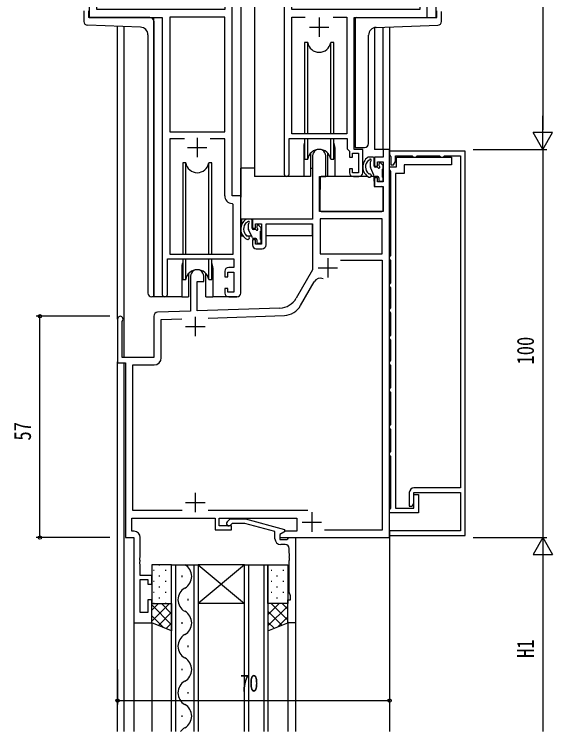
# Model space of a CAD drawing. Units: millimetres, scale not verified. Extents: x -793 to 793, y -564 to 564.
# Drawn here: x 334.2 to 472.8, y 213.8 to 398.6 of the extents above; entities that cross this region are included whole.
import ezdxf
from ezdxf.enums import TextEntityAlignment as Align

# ---------------------------------------------------------------- set-up
doc = ezdxf.new("R2010")
doc.units = ezdxf.units.MM
doc.header["$LTSCALE"] = 4
for name, color, linetype in [('0-2_YKK_11', 7, 'Continuous'), ('0-3_YKK_12', 2, 'Continuous'), ('0-4_YKK_13', 4, 'Continuous'), ('0-6_YKK_D', 6, 'Continuous')]:
    doc.layers.add(name, color=color, linetype=linetype)
doc.styles.add('ＭＳ ゴシック', font='')
doc.styles.get('ＭＳ ゴシック').set_extended_font_data('MS Gothic')

msp = doc.modelspace()

# ---------------------------------------------------------------- linework, layer by layer
at = {"layer": '0-2_YKK_11'}
for p, q in [((403.712, 402.793), (403.712, 357.443)), ((372.312, 397.793), (372.312, 326.443)), ((374.242, 397.863), (374.242, 368.293)), ((412.712, 397.793), (412.712, 392.793)), ((416.299, 397.863), (419.782, 397.863)), ((410.212, 395.293), (415.212, 395.293)), ((378.026, 366.493), (374.242, 366.493)), ((381.312, 366.793), (381.312, 361.793)), ((378.812, 364.293), (383.812, 364.293)), ((421.512, 356.793), (422.912, 356.793)), ((428.882, 345.864), (412.942, 345.864)), ((396.512, 338.194), (398.012, 338.194)), ((414.912, 335.794), (414.912, 330.794)), ((418.198, 335.264), (428.882, 335.264)), ((412.412, 333.294), (417.412, 333.294)), ((407.894, 323.534), (411.444, 329.681)), ((389.412, 325.793), (391.512, 325.793)), ((380.812, 320.694), (380.812, 315.694)), ((384.103, 320.351), (403.739, 321.037)), ((378.312, 318.194), (383.312, 318.194)), ((380.812, 275.294), (380.812, 270.294)), ((378.312, 272.794), (383.312, 272.794)), ((409.75, 270.724), (384.163, 270.724)), ((410.812, 270.294), (410.812, 265.294)), ((408.312, 267.794), (413.312, 267.794)), ((403.984, 261.993), (402.814, 261.993))]:
    msp.add_line(p, q, dxfattribs=at)
for points in [[(388.382, 403.723), (388.382, 399.793), (355.442, 399.793), (355.442, 415.062), (354.812, 416.793), (354.812, 417.793), (355.512, 417.793), (355.512, 422.793), (353.512, 422.793), (353.512, 397.793), (372.312, 397.793)], [(392.512, 326.793), (392.512, 351.793), (390.312, 351.793), (390.312, 402.793), (392.512, 402.793), (392.512, 422.793), (390.512, 422.793), (390.512, 417.793), (391.212, 417.793), (391.212, 416.793), (390.582, 415.062), (390.582, 404.723), (389.382, 404.723)], [(423.912, 357.793), (423.912, 363.793), (421.712, 363.793), (421.712, 397.793), (440.512, 397.793), (440.512, 422.793), (438.512, 422.793), (438.512, 417.793), (439.212, 417.793), (439.212, 416.793), (438.582, 415.062), (438.582, 399.793), (405.642, 399.793), (405.642, 403.723)], [(416.299, 397.863), (419.782, 397.863), (419.782, 367.793), (405.642, 367.793), (405.642, 397.863), (409.125, 397.863)], [(378.026, 366.493), (374.242, 366.493), (374.242, 336.793), (390.582, 336.793), (390.582, 349.566), (390.295, 349.865)], [(388.382, 351.863), (388.382, 366.493), (384.598, 366.493)], [(405.012, 357.443), (405.012, 366.593), (419.912, 366.593), (419.912, 363.893), (420.512, 363.293), (420.512, 361.793), (421.312, 361.793), (421.312, 362.793), (422.812, 362.793), (422.812, 357.793), (421.312, 357.793), (421.312, 358.793), (420.512, 358.793), (420.512, 357.793)], [(430.812, 263.794), (430.812, 363.794), (429.182, 363.794), (429.182, 361.794), (426.912, 361.794), (426.912, 359.494), (427.712, 359.494), (427.712, 360.594), (429.182, 360.594), (429.182, 355.394), (427.712, 355.394), (427.712, 356.494), (426.912, 356.494), (426.912, 354.194), (429.182, 354.194), (429.182, 347.794), (412.812, 347.794), (412.812, 356.794), (414.412, 356.794), (414.412, 362.094)], [(450.314, 264.293), (450.314, 363.293), (430.814, 363.293), (430.814, 362.393), (430.994, 362.118), (431.114, 361.935), (431.114, 359.793), (431.814, 359.793), (432.314, 360.659), (432.314, 362.093), (436.656, 362.093), (436.839, 361.973), (437.114, 361.793), (437.514, 361.793), (437.789, 361.973), (437.973, 362.093), (443.656, 362.093), (443.839, 361.973), (444.114, 361.793), (444.514, 361.793), (444.789, 361.973), (444.973, 362.093), (449.114, 362.093), (449.114, 276.593), (437.114, 276.593)], [(411.012, 362.094), (411.012, 345.794), (395.512, 345.794), (395.512, 343.494), (396.312, 343.494), (396.312, 344.594), (397.812, 344.594), (397.812, 339.394), (396.312, 339.394), (396.312, 340.494), (395.512, 340.494), (395.512, 339.194)], [(431.114, 315.952), (431.114, 321.635), (430.994, 321.818), (430.814, 322.093), (430.814, 322.493), (430.994, 322.768), (431.114, 322.952), (431.114, 328.135), (430.994, 328.318), (430.814, 328.593), (430.814, 328.993), (430.994, 329.268), (431.114, 329.452), (431.114, 335.135), (430.994, 335.318), (430.814, 335.593), (430.814, 335.993), (430.994, 336.268), (431.114, 336.452), (431.114, 358.135), (430.994, 358.318), (430.814, 358.593), (430.814, 359.293), (432.614, 359.293), (432.614, 361.793), (446.814, 361.793), (446.814, 359.793), (434.614, 359.793), (434.614, 357.593), (432.314, 357.593)], [(432.314, 357.593), (432.314, 271.393), (437.114, 271.393), (437.114, 274.893), (438.314, 274.893), (438.314, 270.193), (430.814, 270.193), (430.814, 270.893), (430.994, 271.168), (431.114, 271.352), (431.114, 284.635), (430.994, 284.818), (430.814, 285.093), (430.814, 285.493), (430.994, 285.768), (431.114, 285.952), (431.114, 291.635), (430.994, 291.818), (430.814, 292.093), (430.814, 292.493), (430.994, 292.768), (431.114, 292.952), (431.114, 301.135), (430.994, 301.318), (430.814, 301.593), (430.814, 301.993), (430.994, 302.268), (431.114, 302.452), (431.114, 308.135), (430.994, 308.318), (430.814, 308.593), (430.814, 308.993), (430.994, 309.268), (431.114, 309.452), (431.114, 314.635), (430.994, 314.818), (430.814, 315.093), (430.814, 315.493), (430.994, 315.768), (431.114, 315.952)], [(399.012, 339.194), (399.012, 344.594), (411.012, 344.594), (411.012, 332.794), (406.758, 325.425)], [(373.612, 326.443), (373.612, 335.593), (390.712, 335.593), (390.712, 333.393), (389.412, 333.393)], [(418.198, 335.264), (428.882, 335.264), (428.882, 265.724), (414.052, 265.724)], [(379.612, 331.094), (379.612, 322.125), (371.077, 321.827)], [(402.602, 322.928), (381.312, 322.185), (381.312, 329.794), (383.012, 329.794), (383.012, 331.094)], [(388.412, 332.393), (388.412, 330.993), (389.212, 330.993), (389.212, 332.193), (390.712, 332.193), (390.712, 326.993), (389.212, 326.993), (389.212, 327.993), (388.412, 327.993), (388.412, 326.793)], [(360.812, 320.094), (360.812, 308.794), (362.812, 308.794), (362.812, 263.794), (365.012, 263.794), (365.012, 241.794), (369.612, 241.794), (369.612, 247.794), (368.612, 247.794), (368.612, 244.494), (366.642, 244.494), (366.642, 252.994), (368.612, 252.994), (368.612, 251.794), (369.612, 251.794), (369.612, 253.994), (366.642, 253.994), (366.642, 256.835), (366.522, 257.019), (366.522, 257.568), (366.642, 257.752), (366.642, 257.835), (366.522, 258.019), (366.522, 258.568), (366.642, 258.752), (366.642, 263.824)], [(370.112, 320.828), (370.112, 310.194), (362.012, 310.194), (362.012, 319.494), (362.072, 319.674)], [(372.042, 310.064), (372.042, 319.93), (377.379, 320.116)], [(377.462, 270.724), (364.742, 270.724), (364.742, 308.264), (370.242, 308.264)], [(435.914, 275.393), (435.914, 271.893), (436.614, 271.893), (437.114, 272.759), (437.114, 275.393), (449.114, 275.393), (449.114, 265.493), (430.814, 265.493), (430.814, 264.293), (450.314, 264.293)], [(365.042, 265.424), (364.442, 265.424), (364.442, 268.794), (385.912, 268.794), (385.912, 265.794), (390.112, 265.794), (390.112, 266.794), (386.912, 266.794), (386.912, 268.794), (406.912, 268.794), (406.912, 265.424), (404.05, 265.424), (402.612, 264.594), (402.612, 263.794), (430.812, 263.794)], [(388.99, 267.818), (389.766, 268.593), (393.711, 268.593), (403.814, 265.886), (403.814, 265.286), (402.614, 264.593), (402.614, 263.293), (404.414, 263.293), (404.614, 263.493), (404.914, 263.793), (406.614, 263.793)], [(401.314, 263.493), (401.314, 265.314), (393.553, 267.393), (390.263, 267.393), (389.839, 266.969)], [(406.614, 263.793), (406.614, 241.793), (404.614, 241.793), (404.614, 247.793), (405.314, 247.793), (405.314, 248.793), (404.984, 249.7), (404.984, 257.835), (405.104, 258.018), (405.104, 258.568), (404.984, 258.752), (404.984, 258.835), (405.104, 259.018), (405.104, 259.568), (404.984, 259.752), (404.984, 260.993)]]:
    msp.add_lwpolyline(points, dxfattribs=at)
for points in [[(374.242, 397.863), (374.242, 368.293), (388.382, 368.293), (388.382, 397.863)], [(428.882, 345.864), (412.942, 345.864), (412.942, 336.894), (428.882, 336.894)]]:
    msp.add_lwpolyline(points, close=True, dxfattribs=at)
for centre, radius, start, end in [((412.712, 362.094), 1.7, 359.99999, 180.00001), ((404.362, 357.443), 0.65, 179.99999, 0.00001), ((421.512, 357.793), 1, 180.00001, 269.99999), ((422.912, 357.793), 1, 270.00001, 359.99999), ((390.382, 351.863), 2, 180, 267.50807), ((396.512, 339.194), 1, 180.00001, 269.99999), ((398.012, 339.194), 1, 270.00001, 359.99999), ((381.312, 331.094), 1.7, 359.99999, 180.00001), ((389.412, 332.393), 1, 90.00001, 179.99999), ((413.002, 328.781), 1.8, 67.06293, 150), ((372.962, 326.443), 0.65, 179.99999, 0.00001), ((389.412, 326.793), 1, 180.00001, 269.99999), ((391.512, 326.793), 1, 270.00001, 359.99999), ((402.428, 327.925), 5, 271.99999, 330), ((403.564, 326.034), 5, 272, 330), ((371.112, 320.828), 1, 91.99998, 180), ((361.512, 320.094), 0.7, 323.1301, 180.00001), ((370.242, 310.064), 1.8, 270.00001, 359.99999), ((437.114, 275.393), 1.2, 90.00001, 179.99999), ((389.414, 267.393), 0.6, 134.99999, 315.00001), ((365.042, 263.824), 1.6, 0.00001, 89.99999), ((402.814, 263.493), 1.5, 180.00001, 269.99999), ((403.984, 260.993), 1, 0.00001, 89.99999)]:
    msp.add_arc(centre, radius, start, end, dxfattribs=at)
at = {"layer": '0-3_YKK_12'}
for p, q in [((353.512, 443.793), (353.512, 397.793)), ((392.512, 443.793), (392.512, 351.493)), ((396.012, 443.793), (396.012, 356.793)), ((442.762, 443.793), (442.762, 397.793)), ((370.112, 325.793), (370.112, 397.793)), ((360.814, 320.093), (360.814, 395.489)), ((362.444, 395.433), (362.444, 310.193)), ((426.914, 395.143), (426.914, 363.793)), ((429.184, 363.793), (429.184, 395.269)), ((430.814, 395.325), (430.814, 363.493)), ((408.712, 364.293), (408.712, 356.793)), ((416.712, 364.293), (416.712, 356.793)), ((429.484, 363.793), (426.914, 363.793)), ((408.712, 356.793), (396.012, 356.793)), ((422.94, 356.793), (416.712, 356.793)), ((377.312, 333.293), (377.312, 325.793)), ((385.312, 333.293), (385.312, 325.793)), ((377.312, 325.793), (370.112, 325.793)), ((391.547, 325.793), (385.312, 325.793)), ((360.814, 213.793), (360.814, 309.093)), ((362.444, 308.793), (362.444, 213.793)), ((430.814, 264.093), (430.814, 213.793)), ((375.714, 256.793), (375.714, 213.793)), ((380.514, 213.793), (380.514, 256.793)), ((381.514, 256.793), (381.514, 213.793)), ((393.514, 256.793), (381.514, 256.793)), ((393.514, 256.793), (381.514, 246.793)), ((381.514, 256.793), (393.514, 246.793)), ((394.514, 256.793), (394.514, 213.793)), ((398.514, 213.793), (398.514, 256.793)), ((399.514, 256.793), (399.514, 213.793)), ((377.354, 253.993), (377.354, 253.593)), ((378.874, 247.993), (378.874, 247.593)), ((393.514, 246.793), (381.514, 246.793)), ((365.014, 242.093), (365.014, 213.793)), ((404.614, 242.093), (404.614, 213.793)), ((406.614, 242.093), (406.614, 213.793)), ((369.614, 241.893), (369.614, 213.793)), ((377.354, 241.993), (377.354, 241.593)), ((378.874, 235.993), (378.874, 235.593)), ((377.354, 229.993), (377.354, 229.593)), ((378.874, 223.993), (378.874, 223.593)), ((377.354, 217.993), (377.354, 217.593))]:
    msp.add_line(p, q, dxfattribs=at)
for points in [[(374.714, 213.793), (374.714, 256.793), (381.514, 256.793)], [(393.514, 213.793), (393.514, 256.793), (399.514, 256.793)]]:
    msp.add_lwpolyline(points, dxfattribs=at)
for centre, radius, start, end in [((412.712, 364.293), 4, 159.63587, 180), ((412.712, 364.293), 4, 0, 20.36413), ((381.312, 333.293), 4, 159.63587, 180), ((381.312, 333.293), 4, 0, 20.36413), ((376.438, 253.793), 3.437, 299.20254, 60.79746), ((379.791, 247.793), 3.437, 119.20254, 240.79746), ((376.438, 241.793), 3.437, 299.20254, 60.79746), ((379.791, 235.793), 3.437, 119.20254, 240.79746), ((376.438, 229.793), 3.437, 299.20254, 60.79746), ((379.791, 223.793), 3.437, 119.20254, 240.79746), ((376.438, 217.793), 3.437, 299.20254, 60.79746), ((379.791, 211.793), 3.437, 119.20254, 144.41396)]:
    msp.add_arc(centre, radius, start, end, dxfattribs=at)
at = {"layer": '0-4_YKK_13'}
for p, q in [((352.112, 399.493), (352.112, 396.759)), ((353.312, 399.493), (353.312, 397.793)), ((443.012, 397.793), (443.012, 399.493)), ((444.212, 396.759), (444.212, 399.293)), ((369.112, 397.793), (353.312, 397.793)), ((422.012, 397.493), (422.012, 364.293)), ((422.312, 397.793), (443.012, 397.793)), ((366.682, 395.285), (353.077, 395.76)), ((370.112, 396.793), (370.112, 325.793)), ((427.342, 395.204), (443.247, 395.76)), ((368.612, 393.286), (368.612, 326.793)), ((425.412, 365.293), (425.412, 393.205)), ((408.962, 391.294), (408.962, 367.793)), ((409.754, 391.293), (408.962, 391.294)), ((409.754, 367.793), (409.754, 391.293)), ((416.462, 391.294), (415.67, 391.294)), ((415.67, 367.793), (415.67, 391.294)), ((416.462, 367.793), (416.462, 391.294)), ((408.962, 366.593), (408.962, 361.294)), ((409.754, 361.294), (409.754, 366.593)), ((415.67, 361.294), (415.67, 366.593)), ((416.462, 361.294), (416.462, 366.593)), ((422.012, 364.293), (424.412, 364.293)), ((408.962, 361.294), (409.754, 361.294)), ((415.67, 361.294), (416.462, 361.294)), ((425.324, 360.934), (425.417, 360.993)), ((426.584, 361.793), (425.326, 361.793)), ((425.884, 359.259), (425.884, 360.543)), ((426.884, 359.493), (426.884, 361.493)), ((377.562, 360.293), (377.562, 336.793)), ((378.354, 360.293), (377.562, 360.293)), ((378.354, 336.793), (378.354, 360.293)), ((385.062, 360.293), (384.27, 360.293)), ((384.27, 336.793), (384.27, 360.293)), ((385.062, 336.793), (385.062, 360.293)), ((392.517, 345.793), (392.517, 358.993)), ((396.012, 358.993), (392.517, 358.993)), ((410.462, 358.993), (411.012, 358.993)), ((426.904, 356.968), (425.912, 359.134)), ((427.623, 359.193), (427.184, 359.193)), ((428.084, 359.993), (428.084, 359.654)), ((429.097, 359.706), (428.597, 360.206)), ((428.984, 356.593), (428.984, 358.693)), ((429.184, 358.893), (429.184, 359.493)), ((425.243, 356.793), (413.239, 356.793)), ((426.816, 356.793), (426.068, 356.793)), ((427.784, 356.793), (427.177, 356.793)), ((412.939, 356.496), (412.884, 350.293)), ((428.084, 356.493), (428.084, 355.893)), ((428.384, 355.593), (428.884, 355.593)), ((429.184, 355.893), (429.184, 356.393)), ((412.919, 354.293), (412.814, 354.293)), ((429.184, 350.293), (429.153, 353.896)), ((412.814, 349.363), (412.893, 349.285)), ((412.884, 350.293), (412.904, 348.091)), ((429.165, 348.091), (429.184, 350.293)), ((413.204, 347.793), (428.865, 347.793)), ((410.712, 345.793), (392.517, 345.793)), ((392.717, 345.793), (392.717, 344.338)), ((395.184, 345.793), (393.926, 345.793)), ((393.924, 344.934), (394.017, 344.993)), ((394.484, 343.259), (394.484, 344.543)), ((395.484, 343.493), (395.484, 345.493)), ((396.684, 343.993), (396.684, 343.654)), ((397.697, 343.706), (397.197, 344.206)), ((410.917, 344.513), (410.917, 341.493)), ((392.717, 342.222), (392.717, 341.493)), ((395.504, 340.968), (394.512, 343.134)), ((396.223, 343.193), (395.784, 343.193)), ((397.584, 340.593), (397.584, 342.693)), ((397.784, 342.893), (397.784, 343.493)), ((392.717, 341.493), (393.113, 341.493)), ((394.13, 341.493), (394.268, 341.493)), ((394.321, 341.493), (395.264, 341.493)), ((396.384, 340.793), (395.777, 340.793)), ((396.684, 340.493), (396.684, 339.893)), ((397.582, 341.493), (397.812, 341.493)), ((397.784, 339.893), (397.784, 340.393)), ((410.917, 341.493), (399.012, 341.493)), ((396.984, 339.593), (397.484, 339.593)), ((377.562, 335.593), (377.562, 330.293)), ((378.354, 330.293), (378.354, 335.593)), ((384.27, 330.293), (384.27, 335.593)), ((385.062, 330.293), (385.062, 335.593)), ((379.062, 331.778), (379.062, 325.793)), ((383.562, 325.793), (383.562, 331.778)), ((377.562, 330.293), (378.354, 330.293)), ((384.27, 330.293), (385.062, 330.293)), ((370.112, 325.793), (369.612, 325.793)), ((377.312, 325.793), (379.062, 325.793)), ((383.562, 325.793), (385.312, 325.793)), ((370.039, 255.373), (370.239, 255.373)), ((371.454, 256.788), (371.654, 256.788)), ((373.069, 255.373), (373.269, 255.373)), ((374.484, 256.788), (374.684, 256.788)), ((400.334, 255.373), (400.534, 255.373)), ((401.749, 256.788), (401.949, 256.788)), ((403.364, 255.373), (403.564, 255.373)), ((371.454, 253.958), (371.654, 253.958)), ((374.484, 253.958), (374.684, 253.958)), ((401.749, 253.958), (401.949, 253.958)), ((370.039, 252.543), (370.239, 252.543)), ((373.069, 252.543), (373.269, 252.543)), ((400.334, 252.543), (400.534, 252.543)), ((403.364, 252.543), (403.564, 252.543)), ((370.039, 249.713), (370.239, 249.713)), ((371.454, 251.128), (371.654, 251.128)), ((373.069, 249.713), (373.269, 249.713)), ((374.484, 251.128), (374.684, 251.128)), ((400.334, 249.713), (400.534, 249.713)), ((401.749, 251.128), (401.949, 251.128)), ((403.364, 249.713), (403.564, 249.713)), ((371.454, 248.298), (371.654, 248.298)), ((374.484, 248.298), (374.684, 248.298)), ((401.749, 248.298), (401.949, 248.298)), ((374.139, 246.793), (369.614, 242.269)), ((371.311, 246.793), (369.614, 245.097)), ((369.614, 246.43), (374.714, 241.33)), ((370.039, 246.883), (370.239, 246.883)), ((372.079, 246.793), (374.714, 244.158)), ((373.069, 246.883), (373.269, 246.883)), ((402.419, 246.793), (399.514, 243.889)), ((399.59, 246.793), (399.514, 246.717)), ((404.614, 246.161), (399.514, 241.061)), ((400.334, 246.883), (400.534, 246.883)), ((400.359, 246.793), (404.614, 242.538)), ((403.187, 246.793), (404.614, 245.366)), ((403.364, 246.883), (403.564, 246.883)), ((374.714, 244.54), (371.305, 241.131)), ((399.514, 244.809), (403.118, 241.206)), ((369.614, 243.601), (372.589, 240.627)), ((404.614, 243.332), (402.083, 240.801)), ((374.714, 241.712), (373.336, 240.334)), ((399.514, 241.981), (401.086, 240.41))]:
    msp.add_line(p, q, dxfattribs=at)
for points in [[(410.462, 362.778), (410.462, 356.793), (408.712, 356.793)], [(416.712, 356.793), (414.962, 356.793), (414.962, 362.778)], [(426.816, 356.793), (426.884, 354.193), (428.853, 354.193)]]:
    msp.add_lwpolyline(points, dxfattribs=at)
for points in [[(369.614, 246.793), (374.714, 246.793), (374.714, 256.793), (369.614, 256.793)], [(404.614, 246.793), (399.514, 246.793), (399.514, 256.793), (404.614, 256.793)], [(374.714, 246.793), (374.714, 239.793), (369.614, 241.793), (369.614, 246.793)], [(399.514, 246.793), (399.514, 239.793), (404.614, 241.793), (404.614, 246.793)]]:
    msp.add_lwpolyline(points, close=True, dxfattribs=at)
for centre, radius, start, end in [((369.112, 396.793), 1, 0, 90), ((422.312, 397.493), 0.3, 90, 180), ((353.112, 396.759), 1, 180, 268), ((443.212, 396.759), 1, 272, 360), ((366.612, 393.286), 2, 0, 88), ((427.412, 393.205), 2, 92, 180), ((412.712, 391.794), 3, 189.59799, 350.40583), ((424.412, 365.293), 1, 270, 360), ((412.712, 360.794), 3, 9.59417, 170.40661), ((426.927, 359.28), 3.003, 124.02615, 241.13309), ((426.927, 359.28), 2.303, 134.1018, 228.18694), ((425.312, 361.699), 0.0956, 81.16458, 132.86157), ((425.417, 361.293), 0.3, 270, 328.21528), ((425.884, 361.004), 0.25, 303.05573, 148.21528), ((426.184, 360.543), 0.3, 123.05573, 180), ((426.584, 361.493), 0.3, 0, 90), ((381.312, 360.793), 3, 189.59799, 350.40583), ((426.184, 359.259), 0.3, 180, 204.62356), ((427.184, 359.493), 0.3, 180, 270), ((427.623, 358.893), 0.3, 33.05573, 90), ((428.084, 359.193), 0.25, 213.05573, 56.94427), ((428.384, 359.993), 0.3, 45, 180), ((428.384, 359.654), 0.3, 180, 236.94427), ((428.984, 358.893), 0.2, 270, 0), ((428.884, 359.493), 0.3, 0, 45), ((413.239, 356.493), 0.3, 90, 179.5), ((425.592, 357.787), 0.3, 228.18694, 277.88598), ((425.695, 357.044), 0.45, 241.13309, 97.88598), ((427.177, 357.093), 0.3, 204.62356, 270), ((427.784, 356.493), 0.3, 0, 90), ((428.384, 355.893), 0.3, 180, 270), ((428.884, 355.893), 0.3, 270, 0), ((428.984, 356.393), 0.2, 0, 90), ((428.853, 353.893), 0.3, 0.5, 90), ((413.204, 348.093), 0.3, 180.5, 270), ((428.865, 348.093), 0.3, 270, 359.5), ((395.527, 343.28), 3.003, 124.02615, 241.13309), ((393.912, 345.699), 0.0956, 81.16458, 132.86157), ((395.184, 345.493), 0.3, 0, 90), ((395.527, 343.28), 2.303, 134.1018, 228.18694), ((394.017, 345.293), 0.3, 270, 328.21528), ((394.484, 345.004), 0.25, 303.05573, 148.21528), ((394.784, 344.543), 0.3, 123.05573, 180), ((396.984, 343.993), 0.3, 45, 180), ((397.484, 343.493), 0.3, 0, 45), ((394.784, 343.259), 0.3, 180, 204.62356), ((395.784, 343.493), 0.3, 180, 270), ((396.223, 342.893), 0.3, 33.05573, 90), ((396.684, 343.193), 0.25, 213.05573, 56.94427), ((396.984, 343.654), 0.3, 180, 236.94427), ((397.584, 342.893), 0.2, 270, 0), ((394.192, 341.787), 0.3, 228.18694, 277.88598), ((394.295, 341.044), 0.45, 241.13309, 97.88598), ((395.777, 341.093), 0.3, 204.62356, 270), ((396.384, 340.493), 0.3, 0, 90), ((397.584, 340.393), 0.2, 0, 90), ((396.984, 339.893), 0.3, 180, 270), ((397.484, 339.893), 0.3, 270, 0), ((381.312, 329.793), 3, 9.59417, 170.40661), ((369.612, 326.793), 1, 180, 270)]:
    msp.add_arc(centre, radius, start, end, dxfattribs=at)
at = {"layer": '0-6_YKK_D'}
for p, q in [((470.314, 443.793), (470.314, 368.793)), ((470.314, 363.793), (470.314, 372.454)), ((470.314, 363.793), (467.814, 368.123)), ((472.814, 368.123), (467.814, 368.123)), ((470.314, 363.793), (472.814, 368.123)), ((452.314, 363.793), (471.314, 363.793)), ((452.314, 363.793), (471.314, 363.793)), ((470.314, 363.793), (470.314, 263.793)), ((358.814, 320.793), (339.814, 320.793)), ((340.814, 263.793), (340.814, 320.793)), ((358.814, 263.793), (339.814, 263.793)), ((452.314, 263.793), (471.314, 263.793)), ((452.314, 263.793), (471.314, 263.793)), ((470.314, 263.793), (467.814, 259.463)), ((470.314, 263.793), (472.814, 259.463)), ((470.314, 263.793), (470.314, 255.133)), ((467.814, 259.463), (472.814, 259.463)), ((470.314, 258.793), (470.314, 213.793)), ((360.814, 229.793), (360.814, 220.793)), ((430.814, 229.793), (430.814, 220.793)), ((360.814, 221.793), (430.814, 221.793))]:
    msp.add_line(p, q, dxfattribs=at)
for centre in [(340.814, 320.793), (340.814, 263.793), (360.814, 221.793), (430.814, 221.793)]:
    msp.add_circle(centre, 0.425, dxfattribs=at)

# ---------------------------------------------------------------- texts
at = {"layer": '0-6_YKK_D', "style": 'ＭＳ ゴシック', "width": 0.8}
for s, p in [('100', (469.314, 308.353)), ('57', (339.814, 288.773)), ('H1', (469.314, 232.773))]:
    msp.add_text(s, height=4.399, rotation=90, dxfattribs=at).set_placement(p, align=Align.BOTTOM_LEFT)
msp.add_text('70', height=4.399, dxfattribs=at).set_placement((392.294, 222.793), align=Align.BOTTOM_LEFT)

doc.saveas('drawing.dxf')
